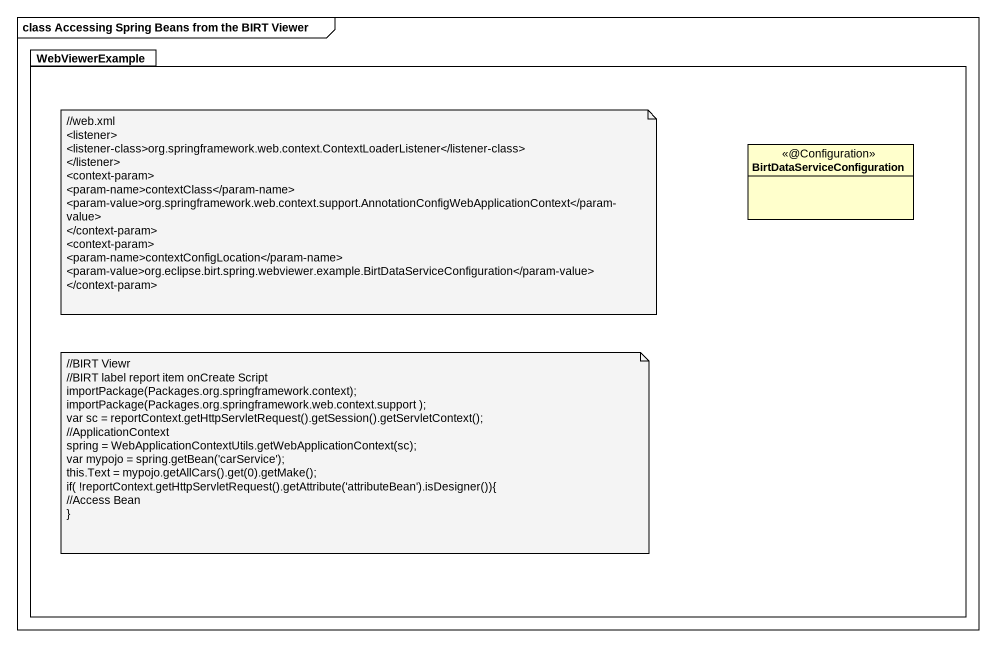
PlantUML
@startuml
mainframe class Accessing Spring Beans from the BIRT Viewer
hide circle
hide empty members
package WebViewerExample {
  class BirtDataServiceConfiguration <<@Configuration>>
}
note as N1
  //web.xml
  <listener>
  <listener-class>org.springframework.web.context.ContextLoaderListener</listener-class>
  </listener>
  <context-param>
  <param-name>contextClass</param-name>
  <param-value>org.springframework.web.context.support.AnnotationConfigWebApplicationContext</param-value>
  </context-param>
  <context-param>
  <param-name>contextConfigLocation</param-name>
  <param-value>org.eclipse.birt.spring.webviewer.example.BirtDataServiceConfiguration</param-value>
  </context-param>
end note
note as N2
  //BIRT Viewr
  //BIRT label report item onCreate Script
  importPackage(Packages.org.springframework.context);
  importPackage(Packages.org.springframework.web.context.support );
  var sc = reportContext.getHttpServletRequest().getSession().getServletContext();
  //ApplicationContext
  spring = WebApplicationContextUtils.getWebApplicationContext(sc);
  var mypojo = spring.getBean('carService');
  this.Text = mypojo.getAllCars().get(0).getMake();
  if( !reportContext.getHttpServletRequest().getAttribute('attributeBean').isDesigner()){
  //Access Bean
  ~}
end note
@enduml
